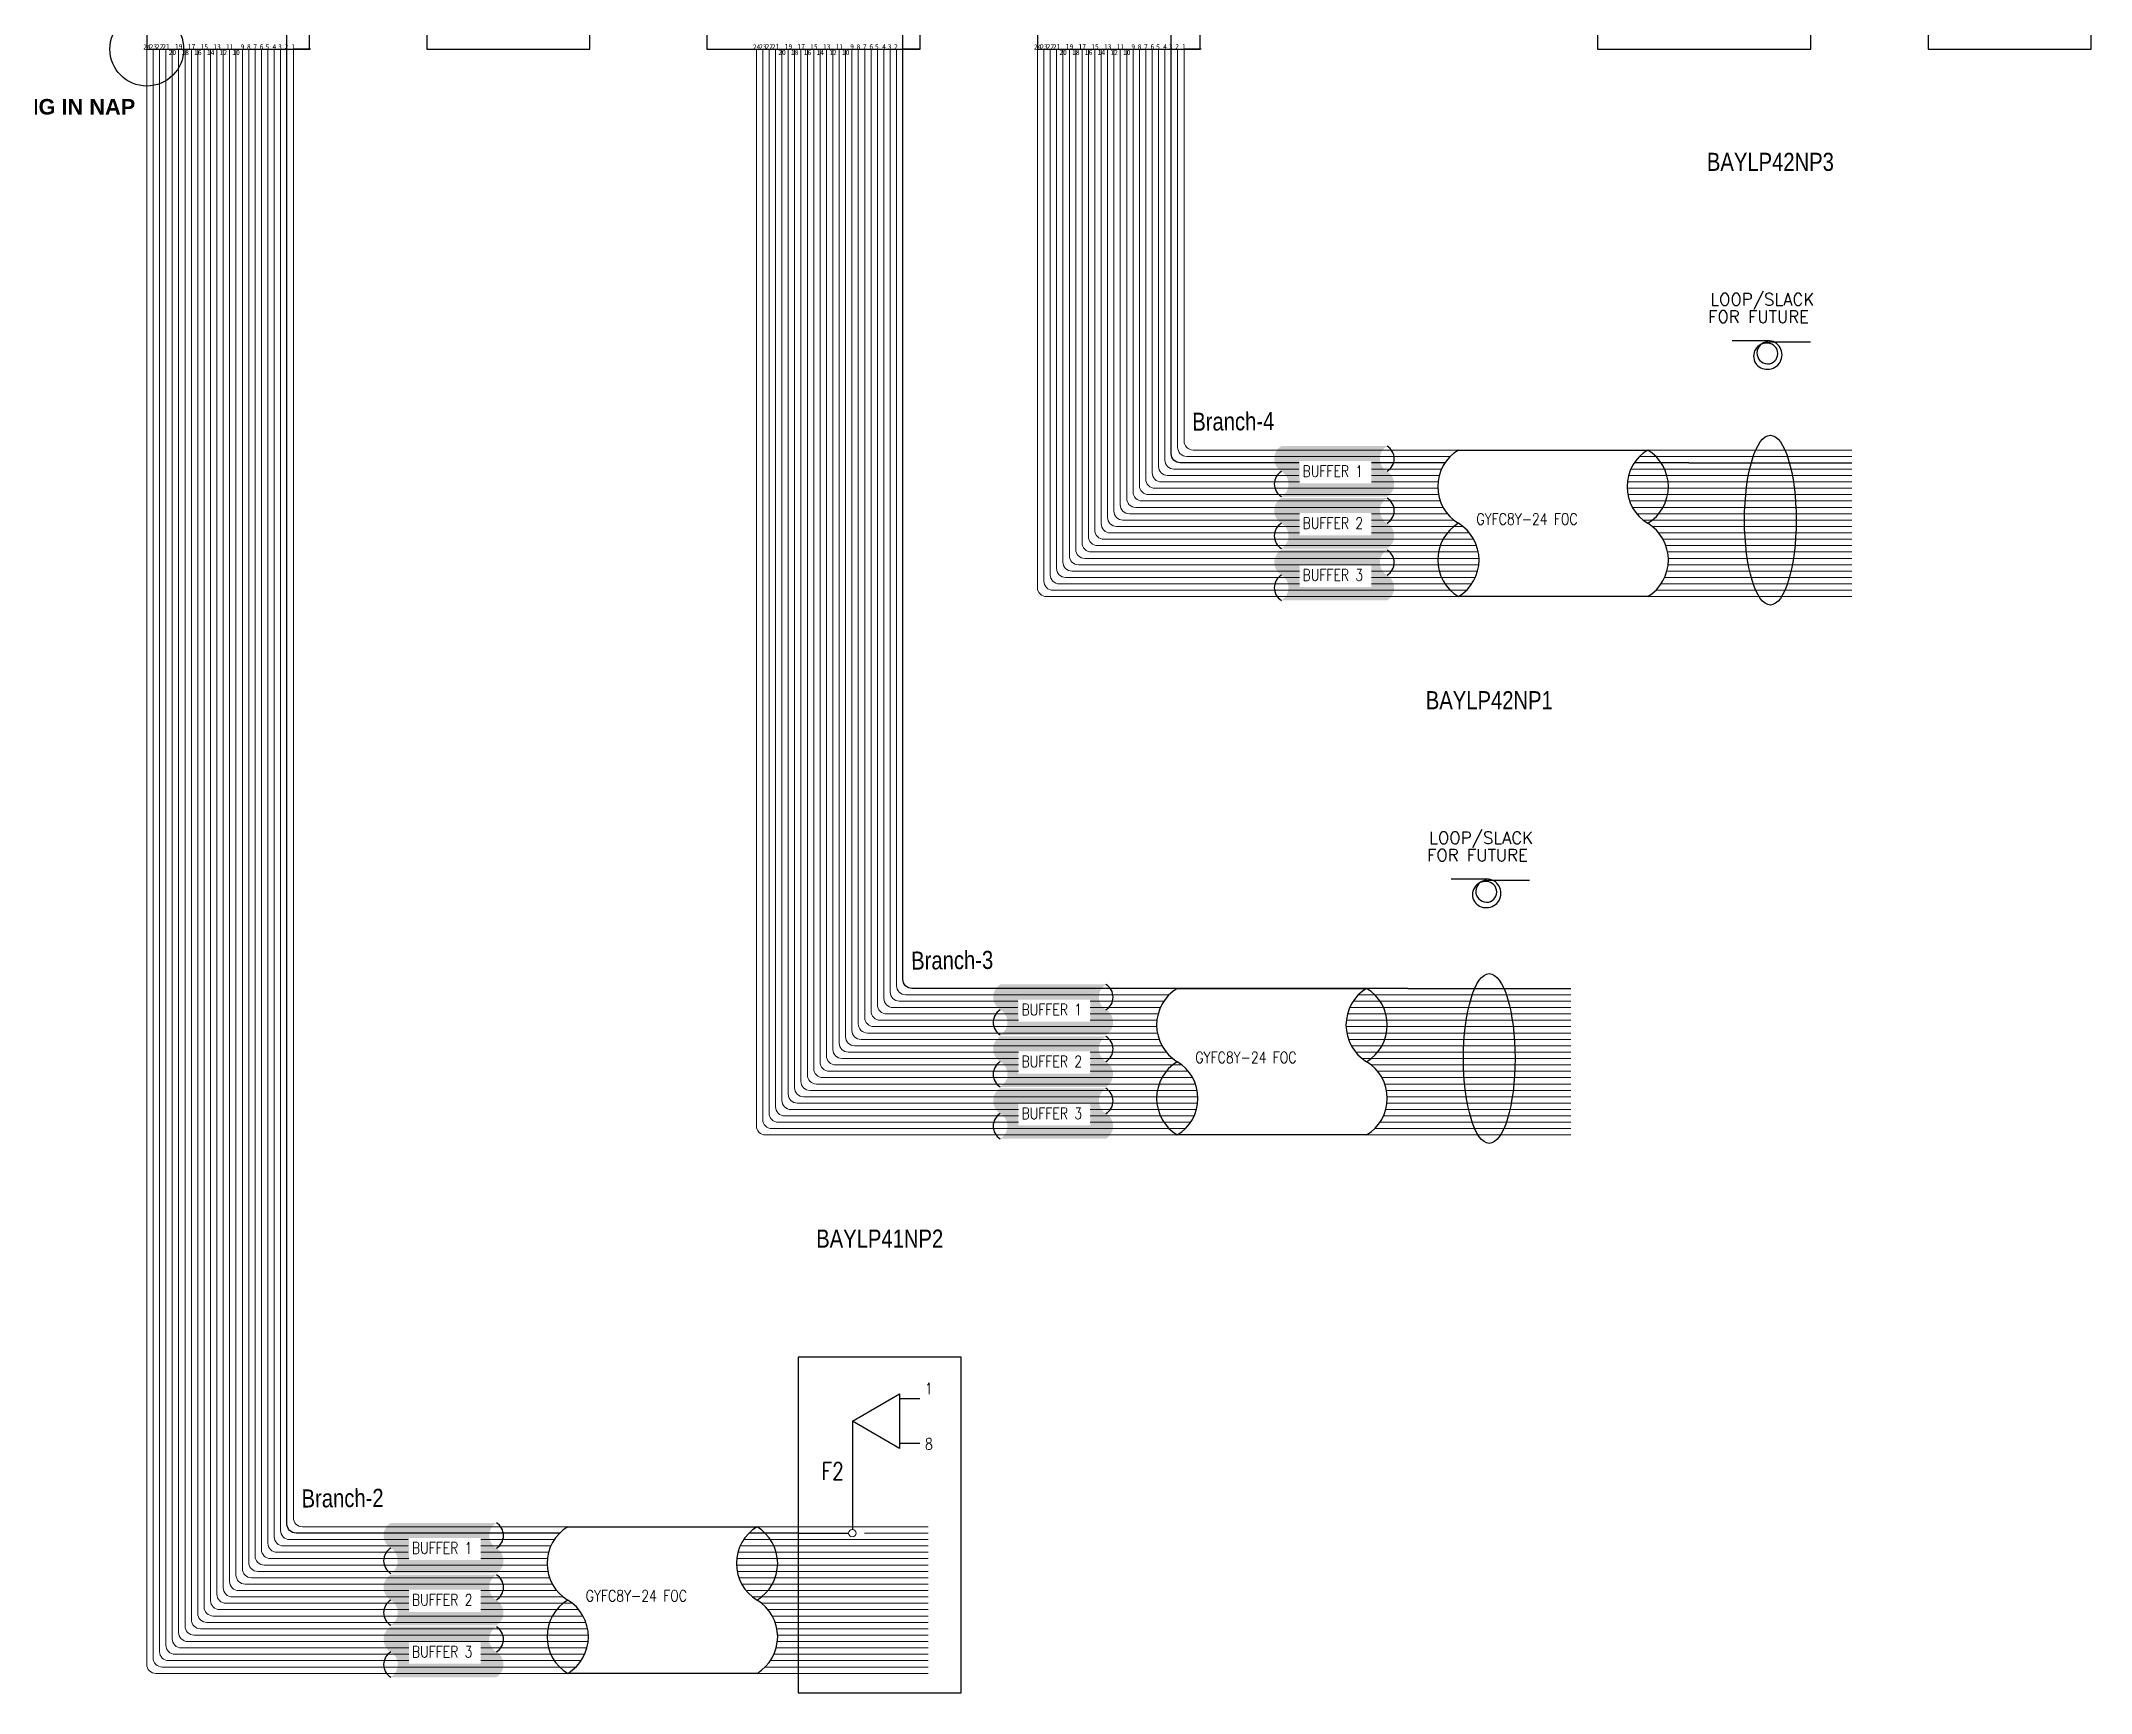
# Model space of a CAD drawing. Extents: x -663610 to -207124, y 70878 to 297551.
# Drawn here: x -249719.4 to -249634.4, y 75189.9 to 75258.4 of the extents above; entities that cross this region are included whole.
import ezdxf
from ezdxf.enums import TextEntityAlignment as Align

# ---------------------------------------------------------------- set-up
doc = ezdxf.new("R2010")
doc.units = 0
doc.header["$LTSCALE"] = 0.3
doc.layers.get('0').update_dxf_attribs({"linetype": 'CONTINUOUS'})
for name, color, linetype in [('Fiber Distribution', 7, 'CONTINUOUS'), ('Future NAP', 7, 'CONTINUOUS'), ('Layer-assistant', 1, 'CONTINUOUS'), ('Loop', 7, 'CONTINUOUS'), ('Main or Branch', 7, 'CONTINUOUS'), ('NAP-F.core used', 1, 'CONTINUOUS'), ('Network.conf-1', 50, 'CONTINUOUS'), ('Network.conf-2', 20, 'CONTINUOUS'), ('Per page (Grounding)', 7, 'CONTINUOUS')]:
    doc.layers.add(name, color=color, linetype=linetype)
doc.styles.add('Mark', font='arial.ttf', dxfattribs={"width": 0.8, "height": 2.5})
doc.styles.add('ROMANS', font='ROMANS.SHX', dxfattribs={"width": 0.8, "height": 2})
doc.styles.add('WMF-Arial Unicode MS0', font='')
doc.styles.add('仿宋', font='', dxfattribs={"width": 0.9})
doc.styles.get('WMF-Arial Unicode MS0').set_extended_font_data('Arial Unicode MS', bold=True)
doc.styles.get('仿宋').set_extended_font_data('FangSong_GB2312')

# ---------------------------------------------------------------- blocks, each defined once
blk = doc.blocks.new('LOOP')
for p, q in [((-3.5, 1.41), (0, 1.41)), ((0, 1.29), (4.22, 1.29))]:
    blk.add_line(p, q)
for centre, radius, start, end in [((-0.12, -0.13), 1.28, 84.6247, 275.3753), ((0.02, 0.2), 1.09, 91.2841, 267.6599), ((-0.03, 0.13), 1.02, 270.5017, 88.3653), ((0, 0), 1.41, 269.992, 90.008)]:
    blk.add_arc(centre, radius, start, end)

msp = doc.modelspace()

# ---------------------------------------------------------------- hatches: boundary and pattern name
h = msp.add_hatch(color=256)
h.dxf.hatch_style = 1
h.set_gradient(color1=(0, 0, 255), rotation=90, one_color=1, tint=1, name='INVCYLINDER')
h.paths.add_polyline_path([(-249663.629, 75240.518, -0.563896), (-249663.629, 75241.564), (-249668.011, 75241.564, 0.563896), (-249668.011, 75240.518, -0.567332), (-249668.016, 75239.468), (-249663.629, 75239.468, 0.56214)])
h.paths.add_polyline_path([(-249664.282, 75240.023), (-249667.256, 75240.023), (-249667.256, 75240.942), (-249664.282, 75240.942)], flags=16)
h.paths.add_polyline_path([(-249667.25, 75240.168), (-249664.368, 75240.168), (-249664.368, 75240.877), (-249667.25, 75240.877)], flags=8)
h = msp.add_hatch(color=256)
h.dxf.hatch_style = 1
h.set_gradient(color1=(255, 127, 0), rotation=90, one_color=1, tint=1, name='INVCYLINDER')
h.paths.add_polyline_path([(-249663.629, 75238.367, -0.563896), (-249663.629, 75239.413), (-249668.011, 75239.413, 0.563896), (-249668.011, 75238.367, -0.567332), (-249668.016, 75237.318), (-249663.629, 75237.318, 0.56214)])
h.paths.add_polyline_path([(-249664.282, 75237.872), (-249667.256, 75237.872), (-249667.256, 75238.791), (-249664.282, 75238.791)], flags=16)
h.paths.add_polyline_path([(-249667.25, 75238.017), (-249664.368, 75238.017), (-249664.368, 75238.726), (-249667.25, 75238.726)], flags=8)
h = msp.add_hatch(color=256)
h.dxf.hatch_style = 1
h.set_gradient(color1=(0, 255, 0), rotation=90, one_color=1, tint=1, name='INVCYLINDER')
h.paths.add_polyline_path([(-249663.629, 75236.219, -0.563896), (-249663.629, 75237.265), (-249668.011, 75237.265, 0.563896), (-249668.011, 75236.219, -0.567332), (-249668.016, 75235.169), (-249663.629, 75235.169, 0.56214)])
h.paths.add_polyline_path([(-249664.282, 75235.724), (-249667.256, 75235.724), (-249667.256, 75236.643), (-249664.282, 75236.643)], flags=16)
h.paths.add_polyline_path([(-249667.25, 75235.868), (-249664.368, 75235.868), (-249664.368, 75236.577), (-249667.25, 75236.577)], flags=8)
h = msp.add_hatch(color=256)
h.dxf.hatch_style = 1
h.set_gradient(color1=(0, 0, 255), rotation=90, one_color=1, tint=1, name='INVCYLINDER')
h.paths.add_polyline_path([(-249675.282, 75218.205, -0.563896), (-249675.282, 75219.251), (-249679.663, 75219.251, 0.563896), (-249679.663, 75218.205, -0.567332), (-249679.669, 75217.156), (-249675.282, 75217.156, 0.56214)])
h.paths.add_polyline_path([(-249675.935, 75217.711), (-249678.909, 75217.711), (-249678.909, 75218.629), (-249675.935, 75218.629)], flags=16)
h.paths.add_polyline_path([(-249678.902, 75217.855), (-249676.02, 75217.855), (-249676.02, 75218.564), (-249678.902, 75218.564)], flags=8)
h = msp.add_hatch(color=256)
h.dxf.hatch_style = 1
h.set_gradient(color1=(255, 127, 0), rotation=90, one_color=1, tint=1, name='INVCYLINDER')
h.paths.add_polyline_path([(-249675.282, 75216.054, -0.563896), (-249675.282, 75217.101), (-249679.663, 75217.101, 0.563896), (-249679.663, 75216.054, -0.567332), (-249679.669, 75215.005), (-249675.282, 75215.005, 0.56214)])
h.paths.add_polyline_path([(-249675.935, 75215.56), (-249678.909, 75215.56), (-249678.909, 75216.479), (-249675.935, 75216.479)], flags=16)
h.paths.add_polyline_path([(-249678.902, 75215.704), (-249676.02, 75215.704), (-249676.02, 75216.413), (-249678.902, 75216.413)], flags=8)
h = msp.add_hatch(color=256)
h.dxf.hatch_style = 1
h.set_gradient(color1=(0, 255, 0), rotation=90, one_color=1, tint=1, name='INVCYLINDER')
h.paths.add_polyline_path([(-249675.282, 75213.906, -0.563896), (-249675.282, 75214.952), (-249679.663, 75214.952, 0.563896), (-249679.663, 75213.906, -0.567332), (-249679.669, 75212.856), (-249675.282, 75212.856, 0.56214)])
h.paths.add_polyline_path([(-249675.935, 75213.411), (-249678.909, 75213.411), (-249678.909, 75214.33), (-249675.935, 75214.33)], flags=16)
h.paths.add_polyline_path([(-249678.902, 75213.556), (-249676.02, 75213.556), (-249676.02, 75214.265), (-249678.902, 75214.265)], flags=8)
h = msp.add_hatch(color=256)
h.dxf.hatch_style = 1
h.set_gradient(color1=(0, 0, 255), rotation=90, one_color=1, tint=1, name='INVCYLINDER')
h.paths.add_polyline_path([(-249700.552, 75195.893, -0.563896), (-249700.552, 75196.939), (-249704.934, 75196.939, 0.563896), (-249704.934, 75195.893, -0.567332), (-249704.939, 75194.843), (-249700.552, 75194.843, 0.56214)])
h.paths.add_polyline_path([(-249701.205, 75195.398), (-249704.179, 75195.398), (-249704.179, 75196.317), (-249701.205, 75196.317)], flags=16)
h.paths.add_polyline_path([(-249704.173, 75195.542), (-249701.29, 75195.542), (-249701.29, 75196.251), (-249704.173, 75196.251)], flags=8)
h = msp.add_hatch(color=256)
h.dxf.hatch_style = 1
h.set_gradient(color1=(255, 127, 0), rotation=90, one_color=1, tint=1, name='INVCYLINDER')
h.paths.add_polyline_path([(-249700.552, 75193.742, -0.563896), (-249700.552, 75194.788), (-249704.934, 75194.788, 0.563896), (-249704.934, 75193.742, -0.567332), (-249704.939, 75192.692), (-249700.552, 75192.692, 0.56214)])
h.paths.add_polyline_path([(-249701.205, 75193.247), (-249704.179, 75193.247), (-249704.179, 75194.166), (-249701.205, 75194.166)], flags=16)
h.paths.add_polyline_path([(-249704.173, 75193.392), (-249701.29, 75193.392), (-249701.29, 75194.1), (-249704.173, 75194.1)], flags=8)
h = msp.add_hatch(color=256)
h.dxf.hatch_style = 1
h.set_gradient(color1=(0, 255, 0), rotation=90, one_color=1, tint=1, name='INVCYLINDER')
h.paths.add_polyline_path([(-249700.552, 75191.593, -0.563896), (-249700.552, 75192.639), (-249704.934, 75192.639, 0.563896), (-249704.934, 75191.593, -0.567332), (-249704.939, 75190.544), (-249700.552, 75190.544, 0.56214)])
h.paths.add_polyline_path([(-249701.205, 75191.098), (-249704.179, 75191.098), (-249704.179, 75192.017), (-249701.205, 75192.017)], flags=16)
h.paths.add_polyline_path([(-249704.173, 75191.243), (-249701.29, 75191.243), (-249701.29, 75191.952), (-249704.173, 75191.952)], flags=8)

# ---------------------------------------------------------------- linework, layer by layer
at = {"color": 3, "ltscale": 2}
for p, q in [((-249708.252, 75258.014), (-249708.969, 75258.014)), ((-249682.982, 75258.014), (-249683.699, 75258.014)), ((-249671.33, 75258.014), (-249672.046, 75258.014))]:
    msp.add_line(p, q, dxfattribs=at)
for centre, start, end in [((-249663.946, 75241.041), 301.16302, 58.83698), ((-249667.694, 75239.995), 121.16302, 238.83698), ((-249663.946, 75238.89), 301.16302, 58.83698), ((-249667.694, 75237.844), 121.16302, 238.83698), ((-249663.946, 75236.738), 301.16302, 58.83698), ((-249667.694, 75235.692), 121.16302, 238.83698), ((-249675.598, 75218.728), 301.16302, 58.83698), ((-249679.347, 75217.682), 121.16302, 238.83698), ((-249675.598, 75216.578), 301.16302, 58.83698), ((-249679.347, 75215.531), 121.16302, 238.83698), ((-249675.598, 75214.426), 301.16302, 58.83698), ((-249679.347, 75213.379), 121.16302, 238.83698), ((-249700.869, 75196.416), 301.16302, 58.83698), ((-249704.617, 75195.369), 121.16302, 238.83698), ((-249700.869, 75194.265), 301.16302, 58.83698), ((-249704.617, 75193.219), 121.16302, 238.83698), ((-249700.869, 75192.113), 301.16302, 58.83698), ((-249704.617, 75191.067), 121.16302, 238.83698)]:
    msp.add_arc(centre, 0.611, start, end)
for centre in [(-249647.741, 75238.496), (-249659.393, 75216.184)]:
    msp.add_ellipse(centre, major_axis=(0, 3.518), ratio=0.304317, start_param=-1.570796, end_param=4.712389)
at = {"layer": 'Fiber Distribution', "color": 251, "lineweight": 5}
for p, q in [((-249651.116, 75241.402), (-249644.365, 75241.402)), ((-249651.116, 75241.138), (-249644.365, 75241.138)), ((-249651.116, 75240.61), (-249644.365, 75240.61)), ((-249651.116, 75240.346), (-249644.365, 75240.346)), ((-249651.116, 75240.081), (-249644.365, 75240.081)), ((-249651.116, 75239.817), (-249644.365, 75239.817)), ((-249651.116, 75239.553), (-249644.365, 75239.553)), ((-249651.116, 75239.289), (-249644.365, 75239.289)), ((-249651.116, 75239.025), (-249644.365, 75239.025)), ((-249651.116, 75238.761), (-249644.365, 75238.761)), ((-249651.116, 75238.496), (-249644.365, 75238.496)), ((-249651.116, 75238.232), (-249644.365, 75238.232)), ((-249651.116, 75237.968), (-249644.365, 75237.968)), ((-249651.116, 75237.704), (-249644.365, 75237.704)), ((-249651.116, 75237.44), (-249644.365, 75237.44)), ((-249651.116, 75237.176), (-249644.365, 75237.176)), ((-249651.116, 75236.911), (-249644.365, 75236.911)), ((-249651.116, 75236.647), (-249644.365, 75236.647)), ((-249651.116, 75236.383), (-249644.365, 75236.383)), ((-249651.116, 75236.119), (-249644.365, 75236.119)), ((-249651.116, 75235.855), (-249644.365, 75235.855)), ((-249651.116, 75235.591), (-249644.365, 75235.591)), ((-249651.116, 75235.326), (-249644.365, 75235.326)), ((-249662.769, 75218.825), (-249656.018, 75218.825)), ((-249662.769, 75218.561), (-249656.018, 75218.561)), ((-249662.769, 75218.297), (-249656.018, 75218.297)), ((-249662.769, 75218.033), (-249656.018, 75218.033)), ((-249662.769, 75217.769), (-249656.018, 75217.769)), ((-249662.769, 75217.505), (-249656.018, 75217.505)), ((-249662.769, 75217.24), (-249656.018, 75217.24)), ((-249662.769, 75216.976), (-249656.018, 75216.976)), ((-249662.769, 75216.712), (-249656.018, 75216.712)), ((-249662.769, 75216.448), (-249656.018, 75216.448)), ((-249662.769, 75216.184), (-249656.018, 75216.184)), ((-249662.769, 75215.92), (-249656.018, 75215.92)), ((-249662.769, 75215.655), (-249656.018, 75215.655)), ((-249662.769, 75215.391), (-249656.018, 75215.391)), ((-249662.769, 75215.127), (-249656.018, 75215.127)), ((-249662.769, 75214.863), (-249656.018, 75214.863)), ((-249662.769, 75214.599), (-249656.018, 75214.599)), ((-249662.769, 75214.335), (-249656.018, 75214.335)), ((-249662.769, 75214.07), (-249656.018, 75214.07)), ((-249662.769, 75213.806), (-249656.018, 75213.806)), ((-249662.769, 75213.542), (-249656.018, 75213.542)), ((-249662.769, 75213.278), (-249656.018, 75213.278)), ((-249662.769, 75213.014), (-249656.018, 75213.014)), ((-249688.039, 75196.777), (-249682.647, 75196.777)), ((-249688.039, 75196.248), (-249682.647, 75196.248)), ((-249688.039, 75195.984), (-249682.647, 75195.984)), ((-249685.292, 75196.513), (-249682.647, 75196.513)), ((-249688.039, 75195.72), (-249682.647, 75195.72)), ((-249688.039, 75195.456), (-249682.647, 75195.456)), ((-249688.039, 75195.192), (-249682.647, 75195.192)), ((-249688.039, 75194.928), (-249682.647, 75194.928)), ((-249688.039, 75194.664), (-249682.647, 75194.664)), ((-249688.039, 75194.399), (-249682.647, 75194.399)), ((-249688.039, 75194.135), (-249682.647, 75194.135)), ((-249688.039, 75193.871), (-249682.647, 75193.871)), ((-249688.039, 75193.607), (-249682.647, 75193.607)), ((-249688.039, 75193.343), (-249682.647, 75193.343)), ((-249688.039, 75193.079), (-249682.647, 75193.079)), ((-249688.039, 75192.814), (-249682.647, 75192.814)), ((-249688.039, 75192.55), (-249682.647, 75192.55)), ((-249688.039, 75192.286), (-249682.647, 75192.286)), ((-249688.039, 75192.022), (-249682.647, 75192.022)), ((-249688.039, 75191.758), (-249682.647, 75191.758)), ((-249688.039, 75191.494), (-249682.647, 75191.494)), ((-249688.039, 75191.229), (-249682.647, 75191.229)), ((-249688.039, 75190.965), (-249682.647, 75190.965)), ((-249688.039, 75190.701), (-249682.647, 75190.701))]:
    msp.add_line(p, q, dxfattribs=at)
at = {"layer": 'Fiber Distribution', "ltscale": 0.3}
msp.add_line((-249662.769, 75219.089), (-249656.018, 75219.089), dxfattribs=at)
at = {"layer": 'Fiber Distribution'}
msp.add_line((-249688.039, 75196.513), (-249685.95, 75196.513), dxfattribs=at)
msp.add_lwpolyline([(-249697.933, 75196.513), (-249708.858, 75196.513, -0.414214), (-249709.233, 75196.888), (-249709.233, 75264.638)], format="xyb", dxfattribs=at)
at = {"layer": 'Fiber Distribution', "ltscale": 0.3}
for points in [[(-249662.769, 75219.089), (-249683.324, 75219.089, -0.414214), (-249683.699, 75219.464), (-249683.699, 75264.748)], [(-249667.289, 75240.874), (-249672.2, 75240.874, -0.414214), (-249672.575, 75241.249), (-249672.575, 75264.374)]]:
    msp.add_lwpolyline(points, format="xyb", dxfattribs=at)
at = {"layer": 'Fiber Distribution', "color": 251, "lineweight": 5}
for points in [[(-249688.039, 75190.701), (-249714.67, 75190.701, -0.414214), (-249715.045, 75191.076), (-249715.045, 75258.014)], [(-249697.259, 75190.965), (-249714.406, 75190.965, -0.414214), (-249714.781, 75191.34), (-249714.781, 75258.014)], [(-249704.18, 75191.229), (-249714.142, 75191.229, -0.414214), (-249714.517, 75191.604), (-249714.517, 75258.014)], [(-249704.18, 75191.494), (-249713.877, 75191.494, -0.414214), (-249714.252, 75191.869), (-249714.252, 75258.014)], [(-249704.18, 75191.758), (-249713.613, 75191.758, -0.414214), (-249713.988, 75192.133), (-249713.988, 75258.014)], [(-249696.75, 75192.022), (-249713.349, 75192.022, -0.414214), (-249713.724, 75192.397), (-249713.724, 75258.014)], [(-249696.74, 75192.286), (-249713.085, 75192.286, -0.414214), (-249713.46, 75192.661), (-249713.46, 75258.014)], [(-249696.77, 75192.55), (-249712.821, 75192.55, -0.414214), (-249713.196, 75192.925), (-249713.196, 75258.014)], [(-249696.842, 75192.814), (-249712.557, 75192.814, -0.414214), (-249712.932, 75193.189), (-249712.932, 75258.014)], [(-249696.961, 75193.079), (-249712.293, 75193.079, -0.414214), (-249712.668, 75193.454), (-249712.668, 75258.014)], [(-249704.18, 75193.343), (-249712.028, 75193.343, -0.414214), (-249712.403, 75193.718), (-249712.403, 75258.014)], [(-249704.18, 75193.607), (-249711.764, 75193.607, -0.414214), (-249712.139, 75193.982), (-249712.139, 75258.014)], [(-249704.18, 75193.871), (-249711.5, 75193.871, -0.414214), (-249711.875, 75194.246), (-249711.875, 75258.014)], [(-249704.18, 75194.135), (-249711.236, 75194.135, -0.414214), (-249711.611, 75194.51), (-249711.611, 75258.014)], [(-249698.231, 75194.399), (-249710.972, 75194.399, -0.414214), (-249711.347, 75194.774), (-249711.347, 75258.014)], [(-249698.35, 75194.664), (-249710.708, 75194.664, -0.414214), (-249711.083, 75195.039), (-249711.083, 75258.014)], [(-249698.421, 75194.928), (-249710.443, 75194.928, -0.414214), (-249710.818, 75195.303), (-249710.818, 75258.014)], [(-249698.451, 75195.192), (-249710.179, 75195.192, -0.414214), (-249710.554, 75195.567), (-249710.554, 75258.014)], [(-249704.18, 75195.456), (-249709.915, 75195.456, -0.414214), (-249710.29, 75195.831), (-249710.29, 75258.014)], [(-249704.212, 75195.72), (-249709.651, 75195.72, -0.414214), (-249710.026, 75196.095), (-249710.026, 75258.014)], [(-249704.212, 75195.984), (-249709.387, 75195.984, -0.414214), (-249709.762, 75196.359), (-249709.762, 75258.014)], [(-249704.212, 75196.248), (-249709.123, 75196.248, -0.414214), (-249709.498, 75196.623), (-249709.498, 75258.014)], [(-249688.039, 75196.777), (-249708.594, 75196.777, -0.414214), (-249708.969, 75197.152), (-249708.969, 75258.014)], [(-249662.769, 75213.014), (-249689.4, 75213.014, -0.414214), (-249689.775, 75213.389), (-249689.775, 75258.014)], [(-249671.988, 75213.278), (-249689.136, 75213.278, -0.414214), (-249689.511, 75213.653), (-249689.511, 75258.014)], [(-249678.91, 75213.542), (-249688.871, 75213.542, -0.414214), (-249689.246, 75213.917), (-249689.246, 75258.014)], [(-249678.91, 75213.806), (-249688.607, 75213.806, -0.414214), (-249688.982, 75214.181), (-249688.982, 75258.014)], [(-249678.91, 75214.07), (-249688.343, 75214.07, -0.414214), (-249688.718, 75214.445), (-249688.718, 75258.014)], [(-249671.48, 75214.335), (-249688.079, 75214.335, -0.414214), (-249688.454, 75214.71), (-249688.454, 75258.014)], [(-249671.47, 75214.599), (-249687.815, 75214.599, -0.414214), (-249688.19, 75214.974), (-249688.19, 75258.014)], [(-249671.5, 75214.863), (-249687.551, 75214.863, -0.414214), (-249687.926, 75215.238), (-249687.926, 75258.014)], [(-249671.571, 75215.127), (-249687.286, 75215.127, -0.414214), (-249687.661, 75215.502), (-249687.661, 75258.014)], [(-249671.69, 75215.391), (-249687.022, 75215.391, -0.414214), (-249687.397, 75215.766), (-249687.397, 75258.014)], [(-249678.91, 75215.655), (-249686.758, 75215.655, -0.414214), (-249687.133, 75216.03), (-249687.133, 75258.014)], [(-249678.91, 75215.92), (-249686.494, 75215.92, -0.414214), (-249686.869, 75216.295), (-249686.869, 75258.014)], [(-249678.91, 75216.184), (-249686.23, 75216.184, -0.414214), (-249686.605, 75216.559), (-249686.605, 75258.014)], [(-249678.91, 75216.448), (-249685.966, 75216.448, -0.414214), (-249686.341, 75216.823), (-249686.341, 75258.014)], [(-249672.961, 75216.712), (-249685.701, 75216.712, -0.414214), (-249686.076, 75217.087), (-249686.076, 75258.014)], [(-249673.08, 75216.976), (-249685.437, 75216.976, -0.414214), (-249685.812, 75217.351), (-249685.812, 75258.014)], [(-249673.151, 75217.24), (-249685.173, 75217.24, -0.414214), (-249685.548, 75217.615), (-249685.548, 75258.014)], [(-249673.181, 75217.505), (-249684.909, 75217.505, -0.414214), (-249685.284, 75217.88), (-249685.284, 75258.014)], [(-249678.91, 75217.769), (-249684.645, 75217.769, -0.414214), (-249685.02, 75218.144), (-249685.02, 75258.014)], [(-249678.942, 75218.033), (-249684.381, 75218.033, -0.414214), (-249684.756, 75218.408), (-249684.756, 75258.014)], [(-249678.942, 75218.297), (-249684.116, 75218.297, -0.414214), (-249684.491, 75218.672), (-249684.491, 75258.014)], [(-249678.942, 75218.561), (-249683.852, 75218.561, -0.414214), (-249684.227, 75218.936), (-249684.227, 75258.014)], [(-249672.662, 75218.825), (-249683.588, 75218.825, -0.414214), (-249683.963, 75219.2), (-249683.963, 75258.014)], [(-249651.116, 75235.326), (-249677.747, 75235.326, -0.414214), (-249678.122, 75235.701), (-249678.122, 75258.014)], [(-249660.336, 75235.591), (-249677.483, 75235.591, -0.414214), (-249677.858, 75235.966), (-249677.858, 75258.014)], [(-249667.258, 75235.855), (-249677.219, 75235.855, -0.414214), (-249677.594, 75236.23), (-249677.594, 75258.014)], [(-249667.258, 75236.119), (-249676.955, 75236.119, -0.414214), (-249677.33, 75236.494), (-249677.33, 75258.014)], [(-249667.258, 75236.383), (-249676.691, 75236.383, -0.414214), (-249677.066, 75236.758), (-249677.066, 75258.014)], [(-249659.828, 75236.647), (-249676.426, 75236.647, -0.414214), (-249676.801, 75237.022), (-249676.801, 75258.014)], [(-249659.818, 75236.911), (-249676.162, 75236.911, -0.414214), (-249676.537, 75237.286), (-249676.537, 75258.014)], [(-249659.847, 75237.176), (-249675.898, 75237.176, -0.414214), (-249676.273, 75237.551), (-249676.273, 75258.014)], [(-249659.919, 75237.44), (-249675.634, 75237.44, -0.414214), (-249676.009, 75237.815), (-249676.009, 75258.014)], [(-249660.038, 75237.704), (-249675.37, 75237.704, -0.414214), (-249675.745, 75238.079), (-249675.745, 75258.014)], [(-249667.258, 75237.968), (-249675.106, 75237.968, -0.414214), (-249675.481, 75238.343), (-249675.481, 75258.014)], [(-249667.258, 75238.232), (-249674.841, 75238.232, -0.414214), (-249675.216, 75238.607), (-249675.216, 75258.014)], [(-249667.258, 75238.496), (-249674.577, 75238.496, -0.414214), (-249674.952, 75238.871), (-249674.952, 75258.014)], [(-249667.258, 75238.761), (-249674.313, 75238.761, -0.414214), (-249674.688, 75239.136), (-249674.688, 75258.014)], [(-249661.308, 75239.025), (-249674.049, 75239.025, -0.414214), (-249674.424, 75239.4), (-249674.424, 75258.014)], [(-249661.427, 75239.289), (-249673.785, 75239.289, -0.414214), (-249674.16, 75239.664), (-249674.16, 75258.014)], [(-249661.498, 75239.553), (-249673.521, 75239.553, -0.414214), (-249673.896, 75239.928), (-249673.896, 75258.014)], [(-249661.528, 75239.817), (-249673.256, 75239.817, -0.414214), (-249673.631, 75240.192), (-249673.631, 75258.014)], [(-249667.258, 75240.081), (-249672.992, 75240.081, -0.414214), (-249673.367, 75240.456), (-249673.367, 75258.014)], [(-249667.289, 75240.346), (-249672.728, 75240.346, -0.414214), (-249673.103, 75240.721), (-249673.103, 75258.014)], [(-249667.289, 75240.61), (-249672.464, 75240.61, -0.414214), (-249672.839, 75240.985), (-249672.839, 75258.014)], [(-249661.01, 75241.138), (-249671.936, 75241.138, -0.414214), (-249672.311, 75241.513), (-249672.311, 75258.014)], [(-249651.116, 75241.402), (-249671.671, 75241.402, -0.414214), (-249672.046, 75241.777), (-249672.046, 75258.014)]]:
    msp.add_lwpolyline(points, format="xyb", dxfattribs=at)
for points in [[(-249651.116, 75241.138), (-249653.161, 75241.138)], [(-249661.374, 75240.61), (-249664.278, 75240.61)], [(-249661.468, 75240.346), (-249664.278, 75240.346)], [(-249651.116, 75240.346), (-249653.62, 75240.346)], [(-249651.116, 75240.61), (-249653.525, 75240.61)], [(-249661.518, 75240.081), (-249664.278, 75240.081)], [(-249651.116, 75239.817), (-249653.68, 75239.817)], [(-249651.116, 75240.081), (-249653.67, 75240.081)], [(-249651.116, 75239.553), (-249653.65, 75239.553)], [(-249651.116, 75239.289), (-249653.578, 75239.289)], [(-249661.129, 75238.761), (-249664.278, 75238.761)], [(-249660.862, 75238.496), (-249664.278, 75238.496)], [(-249651.116, 75239.025), (-249653.459, 75239.025)], [(-249651.116, 75238.761), (-249653.281, 75238.761)], [(-249651.116, 75238.496), (-249653.014, 75238.496)], [(-249660.484, 75238.232), (-249664.278, 75238.232)], [(-249660.217, 75237.968), (-249664.278, 75237.968)], [(-249651.116, 75238.232), (-249652.635, 75238.232)], [(-249651.116, 75237.968), (-249652.368, 75237.968)], [(-249651.116, 75237.704), (-249652.189, 75237.704)], [(-249651.116, 75237.44), (-249652.07, 75237.44)], [(-249651.116, 75237.176), (-249651.999, 75237.176)], [(-249651.116, 75236.911), (-249651.969, 75236.911)], [(-249659.878, 75236.383), (-249664.278, 75236.383)], [(-249659.972, 75236.119), (-249664.278, 75236.119)], [(-249651.116, 75236.119), (-249652.123, 75236.119)], [(-249651.116, 75236.383), (-249652.029, 75236.383)], [(-249651.116, 75236.647), (-249651.979, 75236.647)], [(-249660.119, 75235.855), (-249664.278, 75235.855)], [(-249651.116, 75235.591), (-249652.487, 75235.591)], [(-249651.116, 75235.855), (-249652.27, 75235.855)], [(-249672.88, 75218.561), (-249675.931, 75218.561)], [(-249673.027, 75218.297), (-249675.931, 75218.297)], [(-249673.121, 75218.033), (-249675.931, 75218.033)], [(-249662.769, 75218.033), (-249665.272, 75218.033)], [(-249662.769, 75218.297), (-249665.178, 75218.297)], [(-249662.769, 75218.561), (-249665.031, 75218.561)], [(-249662.769, 75218.825), (-249664.814, 75218.825)], [(-249673.171, 75217.769), (-249675.931, 75217.769)], [(-249662.769, 75217.505), (-249665.332, 75217.505)], [(-249662.769, 75217.769), (-249665.322, 75217.769)], [(-249662.769, 75217.24), (-249665.302, 75217.24)], [(-249672.782, 75216.448), (-249675.931, 75216.448)], [(-249662.769, 75216.976), (-249665.231, 75216.976)], [(-249662.769, 75216.712), (-249665.112, 75216.712)], [(-249662.769, 75216.448), (-249664.933, 75216.448)], [(-249672.515, 75216.184), (-249675.931, 75216.184)], [(-249672.136, 75215.92), (-249675.931, 75215.92)], [(-249671.869, 75215.655), (-249675.931, 75215.655)], [(-249662.769, 75216.184), (-249664.666, 75216.184)], [(-249662.769, 75215.92), (-249664.287, 75215.92)], [(-249662.769, 75215.655), (-249664.02, 75215.655)], [(-249662.769, 75215.391), (-249663.842, 75215.391)], [(-249662.769, 75215.127), (-249663.723, 75215.127)], [(-249662.769, 75214.863), (-249663.651, 75214.863)], [(-249671.53, 75214.07), (-249675.931, 75214.07)], [(-249671.624, 75213.806), (-249675.931, 75213.806)], [(-249662.769, 75213.806), (-249663.776, 75213.806)], [(-249662.769, 75214.07), (-249663.682, 75214.07)], [(-249662.769, 75214.335), (-249663.631, 75214.335)], [(-249662.769, 75214.599), (-249663.622, 75214.599)], [(-249671.771, 75213.542), (-249675.931, 75213.542)], [(-249662.769, 75213.278), (-249664.14, 75213.278)], [(-249662.769, 75213.542), (-249663.922, 75213.542)], [(-249698.15, 75196.248), (-249701.201, 75196.248)], [(-249698.297, 75195.984), (-249701.201, 75195.984)], [(-249688.039, 75195.984), (-249690.448, 75195.984)], [(-249688.039, 75196.248), (-249690.302, 75196.248)], [(-249698.391, 75195.72), (-249701.201, 75195.72)], [(-249698.441, 75195.456), (-249701.201, 75195.456)], [(-249688.039, 75195.192), (-249690.602, 75195.192)], [(-249688.039, 75195.456), (-249690.593, 75195.456)], [(-249688.039, 75195.72), (-249690.542, 75195.72)], [(-249688.039, 75194.928), (-249690.573, 75194.928)], [(-249688.039, 75194.664), (-249690.501, 75194.664)], [(-249688.039, 75194.399), (-249690.382, 75194.399)], [(-249698.052, 75194.135), (-249701.201, 75194.135)], [(-249697.785, 75193.871), (-249701.201, 75193.871)], [(-249697.406, 75193.607), (-249701.201, 75193.607)], [(-249688.039, 75194.135), (-249690.204, 75194.135)], [(-249688.039, 75193.871), (-249689.937, 75193.871)], [(-249688.039, 75193.607), (-249689.558, 75193.607)], [(-249697.139, 75193.343), (-249701.201, 75193.343)], [(-249688.039, 75193.343), (-249689.291, 75193.343)], [(-249688.039, 75193.079), (-249689.112, 75193.079)], [(-249688.039, 75192.814), (-249688.993, 75192.814)], [(-249688.039, 75192.55), (-249688.922, 75192.55)], [(-249696.801, 75191.758), (-249701.201, 75191.758)], [(-249688.039, 75191.758), (-249688.952, 75191.758)], [(-249688.039, 75192.022), (-249688.902, 75192.022)], [(-249688.039, 75192.286), (-249688.892, 75192.286)], [(-249696.895, 75191.494), (-249701.201, 75191.494)], [(-249697.041, 75191.229), (-249701.201, 75191.229)], [(-249688.039, 75190.965), (-249689.41, 75190.965)], [(-249688.039, 75191.229), (-249689.193, 75191.229)], [(-249688.039, 75191.494), (-249689.046, 75191.494)]]:
    msp.add_lwpolyline(points, dxfattribs=at)
at = {"layer": 'Fiber Distribution'}
msp.add_lwpolyline([(-249688.039, 75196.513), (-249690.084, 75196.513)], dxfattribs=at)
at = {"layer": 'Future NAP', "ltscale": 0.3}
for p, q in [((-249651.116, 75240.874), (-249644.365, 75240.874)), ((-249685.796, 75201.154), (-249685.796, 75196.667))]:
    msp.add_line(p, q, dxfattribs=at)
for points in [[(-249661.227, 75240.874), (-249664.278, 75240.874)], [(-249651.116, 75240.874), (-249653.379, 75240.874)]]:
    msp.add_lwpolyline(points, dxfattribs=at)
at = {"layer": 'Network.conf-1', "color": 5}
for p, q in [((-249660.673, 75241.402), (-249652.824, 75241.402)), ((-249652.824, 75235.326), (-249660.673, 75235.326)), ((-249672.325, 75219.089), (-249664.477, 75219.089)), ((-249664.477, 75213.014), (-249672.325, 75213.014)), ((-249697.596, 75196.777), (-249689.747, 75196.777)), ((-249689.747, 75190.701), (-249697.596, 75190.701))]:
    msp.add_line(p, q, dxfattribs=at)
at = {"layer": 'Network.conf-1', "color": 5, "ltscale": 8}
for points in [[(-249715.045, 75258.014), (-249708.294, 75258.014), (-249708.294, 75271.931), (-249715.045, 75271.931)], [(-249703.434, 75258.014), (-249696.683, 75258.014), (-249696.683, 75271.931), (-249703.434, 75271.931)], [(-249691.823, 75258.014), (-249682.982, 75258.014), (-249682.982, 75271.931), (-249691.823, 75271.931)], [(-249691.823, 75258.014), (-249682.982, 75258.014), (-249682.982, 75271.931), (-249691.823, 75271.931)], [(-249678.122, 75258.014), (-249671.371, 75258.014), (-249671.371, 75271.931), (-249678.122, 75271.931)], [(-249654.9, 75258.014), (-249646.059, 75258.014), (-249646.059, 75271.931), (-249654.9, 75271.931)], [(-249654.9, 75258.014), (-249646.059, 75258.014), (-249646.059, 75271.931), (-249654.9, 75271.931)], [(-249641.199, 75258.014), (-249634.448, 75258.014), (-249634.448, 75271.931), (-249641.199, 75271.931)], [(-249688.039, 75189.889), (-249681.288, 75189.889), (-249681.288, 75203.806), (-249688.039, 75203.806)]]:
    msp.add_lwpolyline(points, close=True, dxfattribs=at)
at = {"layer": 'Network.conf-1', "color": 5}
for centre, start, end in [((-249659.754, 75239.883), 121.16302, 238.83698), ((-249651.906, 75239.883), 121.16302, 238.83698), ((-249653.743, 75239.883), 301.16302, 58.83698), ((-249659.754, 75236.845), 121.16302, 238.83698), ((-249661.592, 75236.845), 301.16302, 58.83698), ((-249653.743, 75236.845), 301.16302, 58.83698), ((-249671.407, 75217.571), 121.16302, 238.83698), ((-249663.558, 75217.571), 121.16302, 238.83698), ((-249665.395, 75217.571), 301.16302, 58.83698), ((-249671.407, 75214.533), 121.16302, 238.83698), ((-249673.244, 75214.533), 301.16302, 58.83698), ((-249665.395, 75214.533), 301.16302, 58.83698), ((-249696.677, 75195.258), 121.16302, 238.83698), ((-249688.829, 75195.258), 121.16302, 238.83698), ((-249690.666, 75195.258), 301.16302, 58.83698), ((-249696.677, 75192.22), 121.16302, 238.83698), ((-249698.514, 75192.22), 301.16302, 58.83698), ((-249690.666, 75192.22), 301.16302, 58.83698)]:
    msp.add_arc(centre, 1.775, start, end, dxfattribs=at)
at = {"layer": 'Network.conf-2'}
for p, q in [((-249682.998, 75202.078), (-249683.836, 75202.078)), ((-249683.002, 75200.229), (-249683.836, 75200.229))]:
    msp.add_line(p, q, dxfattribs=at)
msp.add_lwpolyline([(-249685.796, 75201.154), (-249683.836, 75202.285), (-249683.836, 75200.022)], close=True, dxfattribs=at)
at = {"layer": 'Network.conf-2', "lineweight": 9}
msp.add_circle((-249685.796, 75196.513), 0.154, dxfattribs=at)
at = {"layer": 'Per page (Grounding)', "color": 2, "ltscale": 2}
msp.add_circle((-249715.045, 75258.014), 1.529, dxfattribs=at)

# ---------------------------------------------------------------- block references
at = {"layer": 'Loop', "xscale": 0.4208714800697635, "yscale": 0.4208714800697635, "zscale": 0.4208714800715825}
for p in [(-249647.848, 75245.345), (-249659.501, 75223.032)]:
    msp.add_blockref('LOOP', p, dxfattribs=at)

# ---------------------------------------------------------------- texts
at = {"color": 1, "style": 'Mark', "width": 0.8}
for s, p in [('BAYLP42NP3', (-249647.739, 75252.97)), ('BAYLP42NP1', (-249659.391, 75230.658)), ('BAYLP41NP2', (-249684.662, 75208.345))]:
    msp.add_text(s, height=0.75, dxfattribs=at).set_placement(p, align=Align.CENTER)
at = {"style": 'ROMANS'}
for s, p in [('LOOP/SLACK', (-249650.23, 75247.395)), ('FOR FUTURE', (-249650.317, 75246.677)), ('LOOP/SLACK', (-249661.883, 75225.082)), ('FOR FUTURE', (-249661.969, 75224.364))]:
    msp.add_text(s, height=0.5, dxfattribs=at).set_placement(p)
at = {"attachment_point": 1, "style": 'ROMANS'}
for s, insert, char_height, width in [('BUFFER 1', (-249667.132, 75240.758), 0.4725, 3.12148), ('BUFFER 2', (-249667.132, 75238.608), 0.4725, 3.12148), ('{\\Fromans.shx|c1;\\H0.8333x;GYFC8Y-24 FOC}', (-249659.925, 75238.777), 0.567, 6.35752), ('BUFFER 3', (-249667.132, 75236.459), 0.4725, 3.12148), ('BUFFER 1', (-249678.784, 75218.446), 0.4725, 3.12148), ('{\\Fromans.shx|c1;\\H0.8333x;GYFC8Y-24 FOC}', (-249671.577, 75216.465), 0.567, 6.35752), ('BUFFER 2', (-249678.784, 75216.295), 0.4725, 3.12148), ('BUFFER 3', (-249678.784, 75214.146), 0.4725, 3.12148), ('1', (-249682.783, 75202.74), 0.472, 0.16052), ('8', (-249682.783, 75200.446), 0.472, 0.16052), ('BUFFER 1', (-249704.055, 75196.133), 0.4725, 3.12148), ('BUFFER 2', (-249704.055, 75193.982), 0.4725, 3.12148), ('{\\Fromans.shx|c1;\\H0.8333x;GYFC8Y-24 FOC}', (-249696.847, 75194.152), 0.567, 6.35752), ('BUFFER 3', (-249704.055, 75191.834), 0.4725, 3.12148)]:
    msp.add_mtext(s, dxfattribs=dict(at, insert=insert, char_height=char_height, width=width))
at = {"layer": 'Layer-assistant', "style": '仿宋', "width": 0.9}
for s, height, p in [('24', 0.2125, (-249715.037, 75258)), ('23', 0.2125, (-249714.773, 75258.008)), ('22', 0.2125, (-249714.509, 75258.016)), ('21', 0.2125, (-249714.245, 75258.016)), ('20', 0.2125, (-249713.982, 75257.773)), ('19', 0.2125, (-249713.717, 75258.016)), ('18', 0.2125, (-249713.454, 75257.773)), ('17', 0.2125, (-249713.188, 75258.016)), ('16', 0.2125, (-249712.926, 75257.773)), ('15', 0.2125, (-249712.66, 75258.008)), ('14', 0.2125, (-249712.397, 75257.773)), ('13', 0.2125, (-249712.132, 75258.008)), ('12', 0.2125, (-249711.868, 75257.766)), ('11', 0.2125, (-249711.606, 75258.008)), ('10', 0.2125, (-249711.342, 75257.772)), ('9', 0.212, (-249711.078, 75258.008)), ('8', 0.212, (-249710.814, 75258.008)), ('7', 0.212, (-249710.55, 75258.008)), ('6', 0.212, (-249710.283, 75258.016)), ('5', 0.212, (-249710.05, 75258.008)), ('4', 0.212, (-249709.754, 75258.01)), ('3', 0.212, (-249709.522, 75258.008)), ('2', 0.212, (-249709.257, 75258.016)), ('1', 0.212, (-249708.969, 75258.014)), ('24', 0.2125, (-249689.767, 75258)), ('23', 0.2125, (-249689.503, 75258.008)), ('22', 0.2125, (-249689.239, 75258.016)), ('21', 0.2125, (-249688.975, 75258.016)), ('20', 0.2125, (-249688.712, 75257.773)), ('19', 0.2125, (-249688.446, 75258.016)), ('18', 0.2125, (-249688.184, 75257.773)), ('17', 0.2125, (-249687.918, 75258.016)), ('16', 0.2125, (-249687.655, 75257.773)), ('15', 0.2125, (-249687.39, 75258.008)), ('14', 0.2125, (-249687.127, 75257.773)), ('13', 0.2125, (-249686.861, 75258.008)), ('12', 0.2125, (-249686.597, 75257.766)), ('11', 0.2125, (-249686.336, 75258.008)), ('10', 0.2125, (-249686.072, 75257.772)), ('9', 0.212, (-249685.808, 75258.008)), ('8', 0.212, (-249685.544, 75258.008)), ('7', 0.212, (-249685.28, 75258.008)), ('6', 0.212, (-249685.012, 75258.016)), ('5', 0.212, (-249684.78, 75258.008)), ('4', 0.212, (-249684.484, 75258.01)), ('3', 0.212, (-249684.251, 75258.008)), ('2', 0.212, (-249683.987, 75258.016)), ('1', 0.212, (-249683.699, 75258.014)), ('24', 0.2125, (-249678.115, 75258)), ('23', 0.2125, (-249677.85, 75258.008)), ('22', 0.2125, (-249677.586, 75258.016)), ('21', 0.2125, (-249677.322, 75258.016)), ('20', 0.2125, (-249677.059, 75257.773)), ('19', 0.2125, (-249676.794, 75258.016)), ('18', 0.2125, (-249676.531, 75257.773)), ('17', 0.2125, (-249676.265, 75258.016)), ('16', 0.2125, (-249676.003, 75257.773)), ('15', 0.2125, (-249675.737, 75258.008)), ('14', 0.2125, (-249675.474, 75257.773)), ('13', 0.2125, (-249675.209, 75258.008)), ('12', 0.2125, (-249674.945, 75257.766)), ('11', 0.2125, (-249674.684, 75258.008)), ('10', 0.2125, (-249674.419, 75257.772)), ('9', 0.212, (-249674.155, 75258.008)), ('8', 0.212, (-249673.891, 75258.008)), ('7', 0.212, (-249673.627, 75258.008)), ('6', 0.212, (-249673.36, 75258.016)), ('5', 0.212, (-249673.127, 75258.008)), ('4', 0.212, (-249672.832, 75258.01)), ('3', 0.212, (-249672.599, 75258.008)), ('2', 0.212, (-249672.335, 75258.016)), ('1', 0.212, (-249672.046, 75258.014))]:
    msp.add_text(s, height=height, dxfattribs=at).set_placement(p, align=Align.CENTER)
at = {"layer": 'Main or Branch', "color": 1, "style": 'Mark', "width": 0.8}
for s, p in [('Branch-4', (-249670.002, 75242.214)), ('Branch-3', (-249681.654, 75219.882)), ('Branch-2', (-249706.924, 75197.589))]:
    msp.add_text(s, height=0.75, rotation=0.51572, dxfattribs=at).set_placement(p, align=Align.CENTER)
at = {"layer": 'NAP-F.core used', "insert": (-249687.071, 75199.437), "char_height": 0.7087, "width": 2.0278, "attachment_point": 1, "style": 'ROMANS'}
msp.add_mtext('F2', dxfattribs=at)
at = {"layer": 'Per page (Grounding)', "color": 2, "ltscale": 2, "style": 'WMF-Arial Unicode MS0'}
msp.add_text('BRANCHING IN NAP', height=0.64565, dxfattribs=at).set_placement((-249719.932, 75255.305), align=Align.CENTER)

doc.saveas('drawing.dxf')
